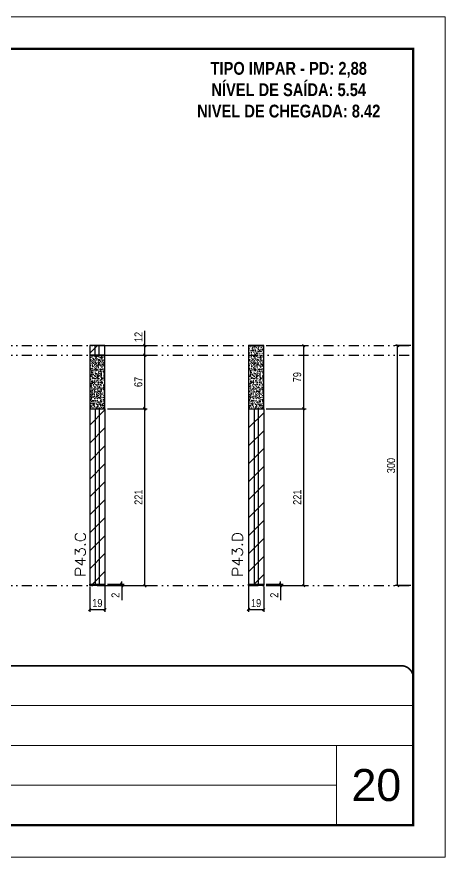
# Model space of a CAD drawing. Extents: x 14400 to 20667, y -21631 to 6985.
# Drawn here: x 20131 to 20667, y 1340 to 2390 of the extents above; entities that cross this region are included whole.
import ezdxf

# ---------------------------------------------------------------- set-up
doc = ezdxf.new("R2010")
doc.units = 0
for name, pattern in [('CONTINUO', [0]), ('DASHED', [0.75, 0.5, -0.25]), ('DIVIDE2', [0.625, 0.25, -0.125, 0, -0.125, 0, -0.125])]:
    doc.linetypes.add(name, pattern=pattern)
for name, color, linetype, lineweight in [('CARIMBO', 255, 'Continuous', 9), ('Folhas', 255, 'Continuous', 9), ('Hachura', 251, 'Continuous', 9), ('SARRAFO DE PRESSAO', 251, 'DASHED', 9), ('Texto Seção', 7, 'Continuous', 15)]:
    doc.layers.add(name, color=color, linetype=linetype, lineweight=lineweight)
for name, color, linetype in [('COTA', 241, 'Continuous'), ('NOMENCLATURA', 7, 'Continuous'), ('Nível', 160, 'Continuous'), ('Painéis', 200, 'Continuous'), ('SARR_2.2x7', 40, 'Continuous')]:
    doc.layers.add(name, color=color, linetype=linetype)
doc.styles.add('ARIAL', font='arial.ttf')
doc.styles.add('COTA TECNICA', font='techl___.ttf', dxfattribs={"height": 10})
doc.styles.add('COTA TECNICA-50', font='techl___.ttf', dxfattribs={"height": 10})
doc.styles.add('REGUA-120', font='ROMANS.shx', dxfattribs={"height": 15})
doc.styles.add('ROMANC', font='techb___.ttf', dxfattribs={"height": 2.5})
doc.dimstyles.new('COTA PAINEL-50', dxfattribs={"dimtxt": 10, "dimasz": 3, "dimexe": 3, "dimexo": 3, "dimgap": 3, "dimtad": 1, "dimdec": 1, "dimzin": 12, "dimdsep": 46, "dimtxsty": 'COTA TECNICA-50', "dimblk1": 'OBLIQUE', "dimblk2": 'OBLIQUE', "dimsah": 1, "dimcen": 0.9, "dimclrd": 4, "dimclre": 4, "dimclrt": 240, "dimadec": 1, "dimazin": 3, "dimtfac": 1, "dimtdec": 1, "dimtmove": 0, "dimatfit": 3, "dimfxl": 1, "dimtolj": 1, "dimtzin": 12, "dimarcsym": 0})
doc.dimstyles.new('PAINEL', dxfattribs={"dimtxt": 10, "dimasz": 3, "dimexe": 3, "dimexo": 3, "dimgap": 3, "dimtad": 1, "dimdec": 1, "dimzin": 12, "dimdsep": 46, "dimtxsty": 'COTA TECNICA', "dimblk1": 'OBLIQUE', "dimblk2": 'OBLIQUE', "dimsah": 1, "dimcen": 0.9, "dimclrd": 4, "dimclre": 4, "dimclrt": 240, "dimadec": 1, "dimazin": 3, "dimtfac": 1, "dimtdec": 1, "dimtmove": 0, "dimatfit": 3, "dimfxl": 1, "dimtolj": 1, "dimtzin": 12, "dimarcsym": 0})

# ---------------------------------------------------------------- blocks, each defined once
blk = doc.blocks.new('9999999999')
at = {"color": 30, "linetype": 'CONTINUO'}
for p, q in [((98564.6, 34379.6), (99584, 34379.6)), ((98564.6, 34329.8), (99488, 34329.8)), ((99584, 34329.8), (99488, 34329.8)), ((99488, 34329.8), (99488, 34230.2)), ((98564.6, 34280), (99488, 34280))]:
    blk.add_line(p, q, dxfattribs=at)
at = {"color": 30, "linetype": 'CONTINUO', "const_width": 2}
blk.add_lwpolyline([(99584, 34230.2), (99584, 34414.4, 0.414214), (99569, 34429.4), (98229, 34429.4, 0.414214), (98214, 34414.4), (98214, 34245.2, 0.414214), (98229, 34230.2), (99584, 34230.2)], format="xyb", dxfattribs=at)
at = {"layer": 'Folhas'}
blk.add_lwpolyline([(98139, 34190.2), (99624, 34190.2), (99624, 35240.2), (98139, 35240.2)], close=True, dxfattribs=at)
at = {"layer": 'Folhas', "color": 30, "const_width": 3}
blk.add_lwpolyline([(98214, 34230.2), (99584, 34230.2), (99584, 35200.2), (98214, 35200.2)], close=True, dxfattribs=at)
blk = doc.blocks.new('_Oblique')
at = {"color": 0, "linetype": 'ByBlock', "lineweight": -2}
blk.add_line((-0.5, -0.5), (0.5, 0.5), dxfattribs=at)
blk = doc.blocks.new('*D900')
at = {"layer": 'COTA', "color": 4, "lineweight": -2, "transparency": 16777216}
for p, q in [((20624, 1979.7), (20604.5, 1979.7)), ((20607.5, 1679.7), (20607.5, 1979.7)), ((20624, 1679.7), (20604.5, 1679.7))]:
    blk.add_line(p, q, dxfattribs=at)
at = {"layer": 'Defpoints', "color": 0, "transparency": 16777216}
for p in [(20607.5, 1979.7), (20627, 1979.7), (20627, 1679.7)]:
    blk.add_point(p, dxfattribs=at)
at = {"layer": 'COTA', "color": 4, "lineweight": -2, "transparency": 16777216, "xscale": 3, "yscale": 3, "zscale": 3}
for p, rotation in [((20607.5, 1979.7), 90), ((20607.5, 1679.7), 270)]:
    blk.add_blockref('_Oblique', p, dxfattribs=dict(at, rotation=rotation))
at = {"layer": 'COTA', "color": 240, "transparency": 16777216, "insert": (20599.3, 1829.7), "char_height": 10, "attachment_point": 5, "rotation": 90, "style": 'COTA TECNICA'}
blk.add_mtext('\\A1;300', dxfattribs=at)
blk = doc.blocks.new('*D1209')
at = {"layer": 'COTA', "color": 4, "lineweight": -2, "transparency": 16777216}
for p, q in [((20222.5, 1678.7), (20222.5, 1646.8)), ((20241.5, 1678.7), (20241.5, 1646.8)), ((20222.5, 1649.8), (20241.5, 1649.8))]:
    blk.add_line(p, q, dxfattribs=at)
at = {"layer": 'Defpoints', "color": 0, "transparency": 16777216}
for p in [(20222.5, 1681.7), (20241.5, 1681.7), (20241.5, 1649.8)]:
    blk.add_point(p, dxfattribs=at)
at = {"layer": 'COTA', "color": 4, "lineweight": -2, "transparency": 16777216, "xscale": 3, "yscale": 3, "zscale": 3, "rotation": 180}
blk.add_blockref('_Oblique', (20222.5, 1649.8), dxfattribs=at)
at = {"layer": 'COTA', "color": 4, "lineweight": -2, "transparency": 16777216, "xscale": 3, "yscale": 3, "zscale": 3}
blk.add_blockref('_Oblique', (20241.5, 1649.8), dxfattribs=at)
at = {"layer": 'COTA', "color": 240, "transparency": 16777216, "insert": (20232, 1657.9), "char_height": 10, "attachment_point": 5, "style": 'COTA TECNICA'}
blk.add_mtext('\\A1;19', dxfattribs=at)
blk = doc.blocks.new('*D1210')
at = {"layer": 'COTA', "color": 4, "lineweight": -2, "transparency": 16777216}
for p, q in [((20244.5, 1681.7), (20265.6, 1681.7)), ((20262.6, 1681.7), (20262.6, 1684.7)), ((20262.6, 1681.7), (20262.6, 1679.7)), ((20244.5, 1679.7), (20265.6, 1679.7)), ((20262.6, 1679.7), (20262.6, 1661.6))]:
    blk.add_line(p, q, dxfattribs=at)
at = {"layer": 'Defpoints', "color": 0, "transparency": 16777216}
for p in [(20241.5, 1681.7), (20262.6, 1681.7), (20241.5, 1679.7)]:
    blk.add_point(p, dxfattribs=at)
at = {"layer": 'COTA', "color": 4, "lineweight": -2, "transparency": 16777216, "xscale": 3, "yscale": 3, "zscale": 3}
for p, rotation in [((20262.6, 1681.7), 270), ((20262.6, 1679.7), 90)]:
    blk.add_blockref('_Oblique', p, dxfattribs=dict(at, rotation=rotation))
at = {"layer": 'COTA', "color": 240, "transparency": 16777216, "insert": (20254.6, 1667.7), "char_height": 10, "attachment_point": 5, "rotation": 90, "style": 'COTA TECNICA-50'}
blk.add_mtext('\\A1;2', dxfattribs=at)
blk = doc.blocks.new('*D1211')
at = {"layer": 'COTA', "color": 4, "lineweight": -2, "transparency": 16777216}
for p, q in [((20244.5, 1900.7), (20294.4, 1900.7)), ((20291.4, 1679.7), (20291.4, 1900.7)), ((20244.5, 1679.7), (20294.4, 1679.7))]:
    blk.add_line(p, q, dxfattribs=at)
at = {"layer": 'Defpoints', "color": 0, "transparency": 16777216}
for p in [(20241.5, 1900.7), (20291.4, 1900.7), (20241.5, 1679.7)]:
    blk.add_point(p, dxfattribs=at)
at = {"layer": 'COTA', "color": 4, "lineweight": -2, "transparency": 16777216, "xscale": 3, "yscale": 3, "zscale": 3}
for p, rotation in [((20291.4, 1900.7), 90), ((20291.4, 1679.7), 270)]:
    blk.add_blockref('_Oblique', p, dxfattribs=dict(at, rotation=rotation))
at = {"layer": 'COTA', "color": 240, "transparency": 16777216, "insert": (20283.4, 1790.2), "char_height": 10, "attachment_point": 5, "rotation": 90, "style": 'COTA TECNICA-50'}
blk.add_mtext('\\A1;221', dxfattribs=at)
blk = doc.blocks.new('*D1212')
at = {"layer": 'COTA', "color": 4, "lineweight": -2, "transparency": 16777216}
for p, q in [((20244.5, 1967.7), (20294.4, 1967.7)), ((20291.4, 1900.7), (20291.4, 1967.7)), ((20244.5, 1900.7), (20294.4, 1900.7))]:
    blk.add_line(p, q, dxfattribs=at)
at = {"layer": 'Defpoints', "color": 0, "transparency": 16777216}
for p in [(20241.5, 1967.7), (20291.4, 1967.7), (20241.5, 1900.7)]:
    blk.add_point(p, dxfattribs=at)
at = {"layer": 'COTA', "color": 4, "lineweight": -2, "transparency": 16777216, "xscale": 3, "yscale": 3, "zscale": 3}
for p, rotation in [((20291.4, 1967.7), 90), ((20291.4, 1900.7), 270)]:
    blk.add_blockref('_Oblique', p, dxfattribs=dict(at, rotation=rotation))
at = {"layer": 'COTA', "color": 240, "transparency": 16777216, "insert": (20283.3, 1934.2), "char_height": 10, "attachment_point": 5, "rotation": 90, "style": 'COTA TECNICA'}
blk.add_mtext('\\A1;67', dxfattribs=at)
blk = doc.blocks.new('*D1213')
at = {"layer": 'COTA', "color": 4, "lineweight": -2, "transparency": 16777216}
for p, q in [((20291.4, 1979.7), (20291.4, 1998)), ((20244.5, 1979.7), (20294.4, 1979.7)), ((20291.4, 1967.7), (20291.4, 1979.7)), ((20244.5, 1967.7), (20294.4, 1967.7))]:
    blk.add_line(p, q, dxfattribs=at)
at = {"layer": 'Defpoints', "color": 0, "transparency": 16777216}
for p in [(20241.5, 1979.7), (20291.4, 1979.7), (20241.5, 1967.7)]:
    blk.add_point(p, dxfattribs=at)
at = {"layer": 'COTA', "color": 4, "lineweight": -2, "transparency": 16777216, "xscale": 3, "yscale": 3, "zscale": 3}
for p, rotation in [((20291.4, 1979.7), 90), ((20291.4, 1967.7), 270)]:
    blk.add_blockref('_Oblique', p, dxfattribs=dict(at, rotation=rotation))
at = {"layer": 'COTA', "color": 240, "transparency": 16777216, "insert": (20283.4, 1990.4), "char_height": 10, "attachment_point": 5, "rotation": 90, "style": 'COTA TECNICA'}
blk.add_mtext('\\A1;12', dxfattribs=at)
blk = doc.blocks.new('*D1260')
at = {"layer": 'COTA', "color": 4, "lineweight": -2, "transparency": 16777216}
for p, q in [((20421, 1678.7), (20421, 1646.8)), ((20440, 1678.7), (20440, 1646.8)), ((20421, 1649.8), (20440, 1649.8))]:
    blk.add_line(p, q, dxfattribs=at)
at = {"layer": 'Defpoints', "color": 0, "transparency": 16777216}
for p in [(20421, 1681.7), (20440, 1681.7), (20440, 1649.8)]:
    blk.add_point(p, dxfattribs=at)
at = {"layer": 'COTA', "color": 4, "lineweight": -2, "transparency": 16777216, "xscale": 3, "yscale": 3, "zscale": 3, "rotation": 180}
blk.add_blockref('_Oblique', (20421, 1649.8), dxfattribs=at)
at = {"layer": 'COTA', "color": 4, "lineweight": -2, "transparency": 16777216, "xscale": 3, "yscale": 3, "zscale": 3}
blk.add_blockref('_Oblique', (20440, 1649.8), dxfattribs=at)
at = {"layer": 'COTA', "color": 240, "transparency": 16777216, "insert": (20430.5, 1657.9), "char_height": 10, "attachment_point": 5, "style": 'COTA TECNICA'}
blk.add_mtext('\\A1;19', dxfattribs=at)
blk = doc.blocks.new('*D1261')
at = {"layer": 'COTA', "color": 4, "lineweight": -2, "transparency": 16777216}
for p, q in [((20443, 1681.7), (20464.2, 1681.7)), ((20461.2, 1681.7), (20461.2, 1684.7)), ((20461.2, 1681.7), (20461.2, 1679.7)), ((20443, 1679.7), (20464.2, 1679.7)), ((20461.2, 1679.7), (20461.2, 1661.6))]:
    blk.add_line(p, q, dxfattribs=at)
at = {"layer": 'Defpoints', "color": 0, "transparency": 16777216}
for p in [(20440, 1681.7), (20461.2, 1681.7), (20440, 1679.7)]:
    blk.add_point(p, dxfattribs=at)
at = {"layer": 'COTA', "color": 4, "lineweight": -2, "transparency": 16777216, "xscale": 3, "yscale": 3, "zscale": 3}
for p, rotation in [((20461.2, 1681.7), 270), ((20461.2, 1679.7), 90)]:
    blk.add_blockref('_Oblique', p, dxfattribs=dict(at, rotation=rotation))
at = {"layer": 'COTA', "color": 240, "transparency": 16777216, "insert": (20453.2, 1667.7), "char_height": 10, "attachment_point": 5, "rotation": 90, "style": 'COTA TECNICA-50'}
blk.add_mtext('\\A1;2', dxfattribs=at)
blk = doc.blocks.new('*D1262')
at = {"layer": 'COTA', "color": 4, "lineweight": -2, "transparency": 16777216}
for p, q in [((20443, 1900.7), (20493, 1900.7)), ((20490, 1679.7), (20490, 1900.7)), ((20443, 1679.7), (20493, 1679.7))]:
    blk.add_line(p, q, dxfattribs=at)
at = {"layer": 'Defpoints', "color": 0, "transparency": 16777216}
for p in [(20440, 1900.7), (20490, 1900.7), (20440, 1679.7)]:
    blk.add_point(p, dxfattribs=at)
at = {"layer": 'COTA', "color": 4, "lineweight": -2, "transparency": 16777216, "xscale": 3, "yscale": 3, "zscale": 3}
for p, rotation in [((20490, 1900.7), 90), ((20490, 1679.7), 270)]:
    blk.add_blockref('_Oblique', p, dxfattribs=dict(at, rotation=rotation))
at = {"layer": 'COTA', "color": 240, "transparency": 16777216, "insert": (20481.9, 1790.2), "char_height": 10, "attachment_point": 5, "rotation": 90, "style": 'COTA TECNICA-50'}
blk.add_mtext('\\A1;221', dxfattribs=at)
blk = doc.blocks.new('*D1263')
at = {"layer": 'COTA', "color": 4, "lineweight": -2, "transparency": 16777216}
for p, q in [((20443, 1979.7), (20493, 1979.7)), ((20490, 1900.7), (20490, 1979.7)), ((20443, 1900.7), (20493, 1900.7))]:
    blk.add_line(p, q, dxfattribs=at)
at = {"layer": 'Defpoints', "color": 0, "transparency": 16777216}
for p in [(20440, 1979.7), (20490, 1979.7), (20440, 1900.7)]:
    blk.add_point(p, dxfattribs=at)
at = {"layer": 'COTA', "color": 4, "lineweight": -2, "transparency": 16777216, "xscale": 3, "yscale": 3, "zscale": 3}
for p, rotation in [((20490, 1979.7), 90), ((20490, 1900.7), 270)]:
    blk.add_blockref('_Oblique', p, dxfattribs=dict(at, rotation=rotation))
at = {"layer": 'COTA', "color": 240, "transparency": 16777216, "insert": (20481.9, 1940.2), "char_height": 10, "attachment_point": 5, "rotation": 90, "style": 'COTA TECNICA'}
blk.add_mtext('\\A1;79', dxfattribs=at)

msp = doc.modelspace()

# ---------------------------------------------------------------- hatches: boundary and pattern name
at = {"layer": 'COTA'}
h = msp.add_hatch(dxfattribs=at)
h.set_pattern_fill('AR-CONC', color=256, scale=0.03)
h.set_pattern_definition([(50, (1680.948, -2325.15), (5.4655401, -0.4781726), [0.5715, -6.2865]), (355, (1680.948, -2325.15), (-1.0573026, 5.7317054), [0.4572, -5.0292175]), (100.451445, (1681.4036, -2325.19), (4.4082374, 5.2535326), [0.4857003, -5.3427073]), (46.1842, (1680.948, -2323.626), (8.1323712, -1.2612698), [0.85725, -9.42975]), (96.635558, (1681.626, -2323.731), (7.122124, 7.4227837), [0.7285507, -8.0140682]), (351.18415, (1680.948, -2323.626), (7.122124, 7.4227837), [0.685799, -7.543792]), (21, (1681.71, -2324.007), (4.5484317, -3.0679559), [0.5715, -6.2865]), (326, (1681.71, -2324.007), (1.8540609, 5.525639), [0.4572, -5.0292]), (71.451445, (1682.089, -2324.263), (6.4024926, 2.457683), [0.4857003, -5.3426981]), (37.5, (1680.9482, -2325.1502), (0.0926581, 2.53665117), [0, -4.96824, 0, -5.1054, 0, -5.04825]), (7.5, (1680.9482, -2325.1502), (2.00458988, 3.00541724), [0, -2.91084, 0, -4.85394, 0, -1.92405]), (327.5, (1679.249, -2325.1502), (4.06771786, -0.17186232), [0, -1.905, 0, -5.9436, 0, -7.8867]), (317.5, (1678.487, -2325.1502), (4.44387544, 0.7627947), [0, -2.4765, 0, -3.94716, 0, -5.6007])])
h.paths.add_polyline_path([(20440, 1979.71), (20421, 1979.71), (20421, 1900.71), (20440, 1900.71)])
h = msp.add_hatch(dxfattribs=at)
h.set_pattern_fill('AR-CONC', color=256, scale=0.03)
h.set_pattern_definition([(50, (1482.3975, -2325.15), (5.4655401, -0.4781726), [0.5715, -6.2865]), (355, (1482.3975, -2325.15), (-1.0573026, 5.7317054), [0.4572, -5.0292175]), (100.451445, (1482.853, -2325.19), (4.4082374, 5.2535326), [0.4857003, -5.3427073]), (46.1842, (1482.3975, -2323.626), (8.1323712, -1.2612698), [0.85725, -9.42975]), (96.635558, (1483.075, -2323.731), (7.122124, 7.4227837), [0.7285507, -8.0140682]), (351.18415, (1482.3975, -2323.626), (7.122124, 7.4227837), [0.685799, -7.543792]), (21, (1483.1595, -2324.007), (4.5484317, -3.0679559), [0.5715, -6.2865]), (326, (1483.1595, -2324.007), (1.8540609, 5.525639), [0.4572, -5.0292]), (71.451445, (1483.5385, -2324.263), (6.4024926, 2.457683), [0.4857003, -5.3426981]), (37.5, (1482.3975, -2325.1502), (0.0926581, 2.53665117), [0, -4.96824, 0, -5.1054, 0, -5.04825]), (7.5, (1482.3975, -2325.1502), (2.00458988, 3.00541724), [0, -2.91084, 0, -4.85394, 0, -1.92405]), (327.5, (1480.6982, -2325.1502), (4.06771786, -0.17186232), [0, -1.905, 0, -5.9436, 0, -7.8867]), (317.5, (1479.9362, -2325.1502), (4.44387544, 0.7627947), [0, -2.4765, 0, -3.94716, 0, -5.6007])])
h.paths.add_polyline_path([(20241.45, 1967.71), (20222.45, 1967.71), (20222.45, 1900.71), (20241.45, 1900.71)])
at = {"layer": 'Hachura', "linetype": 'ByBlock'}
h = msp.add_hatch(dxfattribs=at)
h.set_pattern_fill('ANSI31', color=256, scale=5)
h.paths.add_polyline_path([(19582.22, 1979.71), (19375.22, 1979.71), (19375.22, 1967.71), (19451.22, 1967.71), (19451.22, 1965.71), (19582.22, 1965.71)])
h.paths.add_polyline_path([(19582.22, 1951.71), (19451.22, 1951.71), (19451.22, 1900.71), (19582.22, 1900.71)])
h.paths.add_polyline_path([(19611.22, 1900.71), (19375.22, 1900.71), (19375.22, 1803.71), (19611.22, 1803.71)])
h.paths.add_polyline_path([(19611.22, 1803.71), (19375.22, 1803.71), (19375.22, 1681.71), (19611.22, 1681.71)])
h.paths.add_polyline_path([(20049.27, 1803.71), (19813.27, 1803.71), (19813.27, 1681.71), (20049.27, 1681.71)])
h.paths.add_polyline_path([(20049.27, 1900.71), (19813.27, 1900.71), (19813.27, 1803.71), (20049.27, 1803.71)])
h.paths.add_polyline_path([(20049.27, 1979.71), (19842.27, 1979.71), (19842.27, 1965.71), (20020.27, 1965.71), (20020.27, 1967.71), (20049.27, 1967.71)])
h.paths.add_polyline_path([(20241.45, 1979.71), (20222.45, 1979.71), (20222.45, 1967.71), (20241.45, 1967.71)])
h.paths.add_polyline_path([(20241.45, 1900.71), (20222.45, 1900.71), (20222.45, 1681.71), (20241.45, 1681.71)])
h.paths.add_polyline_path([(20440, 1900.71), (20421, 1900.71), (20421, 1681.71), (20440, 1681.71)])

# ---------------------------------------------------------------- linework, layer by layer
at = {"layer": 'COTA'}
for points in [[(20421, 1900.71), (20440, 1900.71), (20440, 1979.71), (20421, 1979.71)], [(20222.45, 1900.71), (20241.45, 1900.71), (20241.45, 1967.71), (20222.45, 1967.71)]]:
    msp.add_lwpolyline(points, close=True, dxfattribs=at)
at = {"layer": 'Nível', "color": 4, "linetype": 'DIVIDE2', "ltscale": 50}
for p, q in [((19256.97, 1979.71), (20626.97, 1979.71)), ((19256.97, 1967.71), (20626.97, 1967.71)), ((19256.97, 1679.71), (20626.97, 1679.71)), ((19256.97, 1679.71), (20626.97, 1679.71))]:
    msp.add_line(p, q, dxfattribs=at)
at = {"layer": 'Painéis'}
for p, q in [((20222.45, 1900.71), (20222.45, 1681.71)), ((20222.45, 1900.71), (20241.45, 1900.71)), ((20241.45, 1900.71), (20241.45, 1681.71)), ((20421, 1900.71), (20421, 1681.71)), ((20421, 1900.71), (20440, 1900.71)), ((20440, 1900.71), (20440, 1681.71)), ((20222.45, 1681.71), (20241.45, 1681.71)), ((20222.45, 1679.71), (20222.45, 1681.71)), ((20241.45, 1681.71), (20241.45, 1679.71)), ((20421, 1681.71), (20440, 1681.71)), ((20421, 1679.71), (20421, 1681.71)), ((20440, 1681.71), (20440, 1679.71)), ((20241.45, 1679.71), (20222.45, 1679.71)), ((20440, 1679.71), (20421, 1679.71))]:
    msp.add_line(p, q, dxfattribs=at)
msp.add_lwpolyline([(20222.45, 1967.71), (20241.45, 1967.71), (20241.45, 1979.71), (20222.45, 1979.71)], close=True, dxfattribs=at)
at = {"layer": 'SARR_2.2x7'}
for p, q in [((20229.45, 1967.71), (20229.45, 1979.71)), ((20234.45, 1967.71), (20234.45, 1979.71)), ((20229.45, 1900.71), (20229.45, 1681.71)), ((20234.45, 1900.71), (20234.45, 1681.71)), ((20428, 1900.71), (20428, 1681.71)), ((20433, 1900.71), (20433, 1681.71))]:
    msp.add_line(p, q, dxfattribs=at)

# ---------------------------------------------------------------- block references
at = {"layer": 'SARRAFO DE PRESSAO', "color": 6, "linetype": 'ByBlock'}
msp.add_blockref('9999999999', (-78957.01, -32849.78), dxfattribs=at)

# ---------------------------------------------------------------- texts
at = {"layer": 'CARIMBO', "style": 'ARIAL'}
msp.add_text('20', height=40, dxfattribs=at).set_placement((20549.83, 1410.57))
at = {"layer": 'NOMENCLATURA', "color": 2, "insert": (20471.29, 2334.01), "char_height": 16, "attachment_point": 2, "style": 'ROMANC'}
msp.add_mtext_dynamic_manual_height_columns('TIPO IMPAR - PD: 2,88\\PNÍVEL DE SAÍDA: 5.54\\PNIVEL DE CHEGADA: 8.42', width=432.3511, gutter_width=1, heights=[0], dxfattribs=at)
at = {"layer": 'Texto Seção', "style": 'REGUA-120', "width": 1.1}
for s, p in [('P43.C', (20217.18, 1690.47)), ('P43.D', (20413.75, 1690.47))]:
    msp.add_text(s, height=13, rotation=90, dxfattribs=at).set_placement(p)

# ---------------------------------------------------------------- dimensions: what is measured, and where the dimension line sits
at = {"layer": 'COTA'}
for base, p1, p2, dimstyle, picture, middle in [((20291.44, 1979.71), (20241.45, 1967.71), (20241.45, 1979.71), 'PAINEL', '*D1213', (20283.38, 1990.37)), ((20489.99, 1979.71), (20440, 1900.71), (20440, 1979.71), 'PAINEL', '*D1263', (20481.89, 1940.21)), ((20607.51, 1979.71), (20626.97, 1679.71), (20626.97, 1979.71), 'PAINEL', '*D900', (20599.29, 1829.71)), ((20291.44, 1967.71), (20241.45, 1900.71), (20241.45, 1967.71), 'PAINEL', '*D1212', (20283.34, 1934.21)), ((20291.44, 1900.71), (20241.45, 1679.71), (20241.45, 1900.71), 'COTA PAINEL-50', '*D1211', (20283.38, 1790.21)), ((20489.99, 1900.71), (20440, 1679.71), (20440, 1900.71), 'COTA PAINEL-50', '*D1262', (20481.93, 1790.21))]:
    dim = msp.add_linear_dim(base=base, p1=p1, p2=p2, angle=90, dimstyle=dimstyle, dxfattribs=at)
    dim.commit()
    dim.dimension.update_dxf_attribs({"geometry": picture, "text_midpoint": middle})
for base, p1, p2, picture, middle in [((20241.45, 1649.82), (20222.45, 1681.71), (20241.45, 1681.71), '*D1209', (20231.95, 1657.9)), ((20440, 1649.82), (20421, 1681.71), (20440, 1681.71), '*D1260', (20430.5, 1657.9))]:
    dim = msp.add_linear_dim(base=base, p1=p1, p2=p2, dimstyle='PAINEL', override={"dimarcsym": 2}, dxfattribs=at)
    dim.commit()
    dim.dimension.update_dxf_attribs({"geometry": picture, "text_midpoint": middle})
for base, p1, p2, picture, middle in [((20262.64, 1681.71), (20241.45, 1679.71), (20241.45, 1681.71), '*D1210', (20262.64, 1667.65)), ((20461.19, 1681.71), (20440, 1679.71), (20440, 1681.71), '*D1261', (20461.19, 1667.65))]:
    dim = msp.add_linear_dim(base=base, p1=p1, p2=p2, angle=90, dimstyle='COTA PAINEL-50', dxfattribs=at)
    dim.commit()
    dim.dimension.update_dxf_attribs({"geometry": picture, "text_midpoint": middle, "dimtype": 160})

doc.saveas('drawing.dxf')
